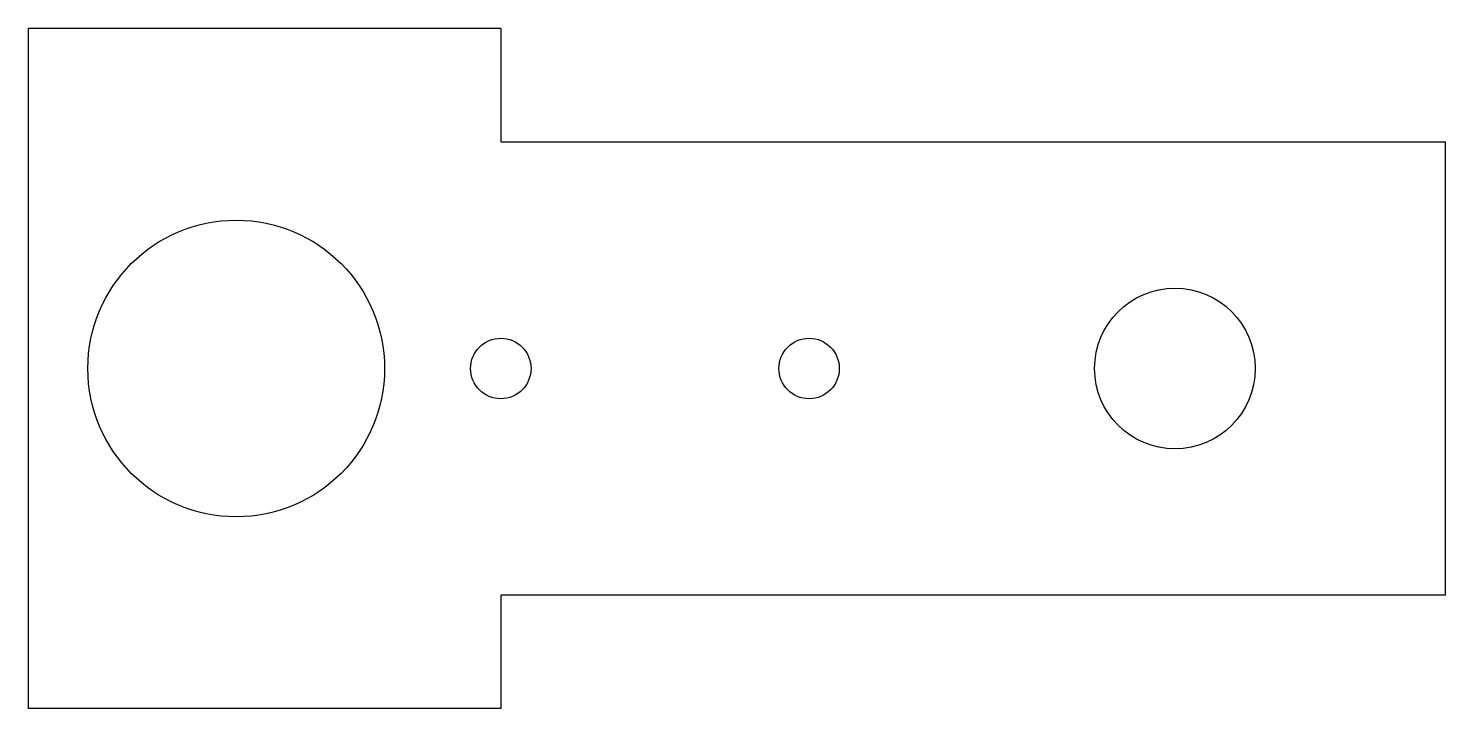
# Model space of a CAD drawing. Extents: x -150 to -75, y -30 to 6.
import ezdxf

# ---------------------------------------------------------------- set-up
doc = ezdxf.new("R2010")
doc.units = 0
doc.header["$MEASUREMENT"] = 0
doc.layers.add('VISIBLE', color=7, linetype='CONTINUOUS')

msp = doc.modelspace()

# ---------------------------------------------------------------- linework, layer by layer
at = {"layer": 'VISIBLE'}
for p, q in [((-125, 6), (-150, 6)), ((-150, -30), (-150, 6)), ((-125, 6), (-125, 0)), ((-125, 0), (-75, 0)), ((-75, -24), (-75, 0)), ((-75, -24), (-125, -24)), ((-125, -24), (-125, -30)), ((-125, -30), (-150, -30))]:
    msp.add_line(p, q, dxfattribs=at)
for centre, radius in [((-139, -12), 7.85), ((-89.325, -12), 4.25), ((-125, -12), 1.6), ((-108.685, -12), 1.6)]:
    msp.add_circle(centre, radius, dxfattribs=at)

doc.saveas('drawing.dxf')
